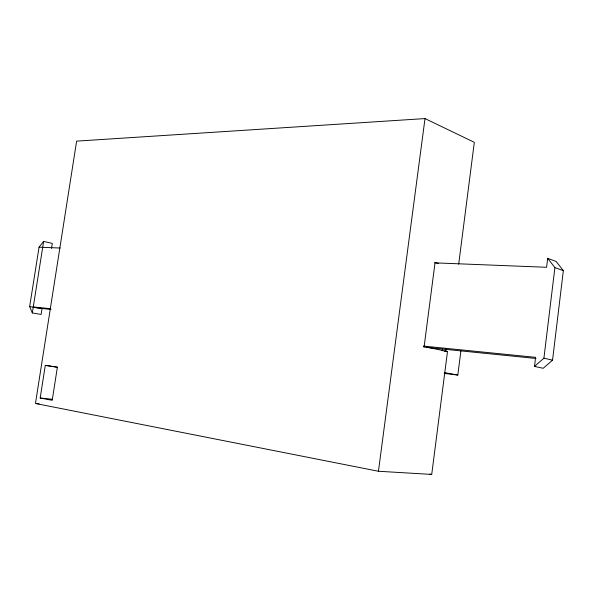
<?xml version="1.0" encoding="UTF-8"?>
<svg xmlns="http://www.w3.org/2000/svg" width="593" height="593" viewBox="0 0 593 593"><rect width="100%" height="100%" fill="white"/><g stroke="black" fill="none" stroke-linecap="round" stroke-linejoin="round"><path stroke-width="0.89" d="M434.58 262.847L546.59 267.28L547.68 258.333L556.16 261.469L563.35 270.653L552.543 360.159L543.203 368.283L534.501 366.415L535.605 357.342L423.387 346.082M534.501 366.415L543.914 358.179L554.9 267.606L547.68 258.333M442.215 350.848L442.452 349.018M445.84 351.315L446.188 348.573M458.693 264.159L474.318 142.32L425.003 118.578L76.623 141.127L35.454 403.477L378.445 471.257L431.726 474.422L447.493 351.501L424.136 346.586L435.069 262.447L438.598 263.559M444.179 373.427L457.818 375.043L460.961 350.381M378.445 471.257L425.003 118.578M51.502 248.452L52.303 243.404L43.63 241.403L39.056 247.192L29.65 306.588L32.319 312.941L41.11 314.446L42.044 308.493L29.65 306.588M45.29 365.384L57.365 367.289L52.221 400.312L40.176 398.007L45.29 365.384L50.531 366.066M32.319 312.941L43.63 241.403M39.056 247.192L60.197 248.03M36.366 403.574L39.108 403.84M33.267 306.952L50.687 308.701M39.271 308.212L51.072 309.479M426.545 347.424L536.013 358.483M444.187 351.16L447.493 351.501M40.176 398.007L52.043 399.222M51.398 366.207L57.439 367.156M40.954 308.382L41.925 308.553M35.795 307.663L38.426 308.13M444.869 372.656L457.818 375.043M429.91 474.074L431.726 474.422M423.417 346.816L425.211 347.194M543.914 358.179L552.543 360.159M554.9 267.606L563.35 270.653"/></g></svg>
